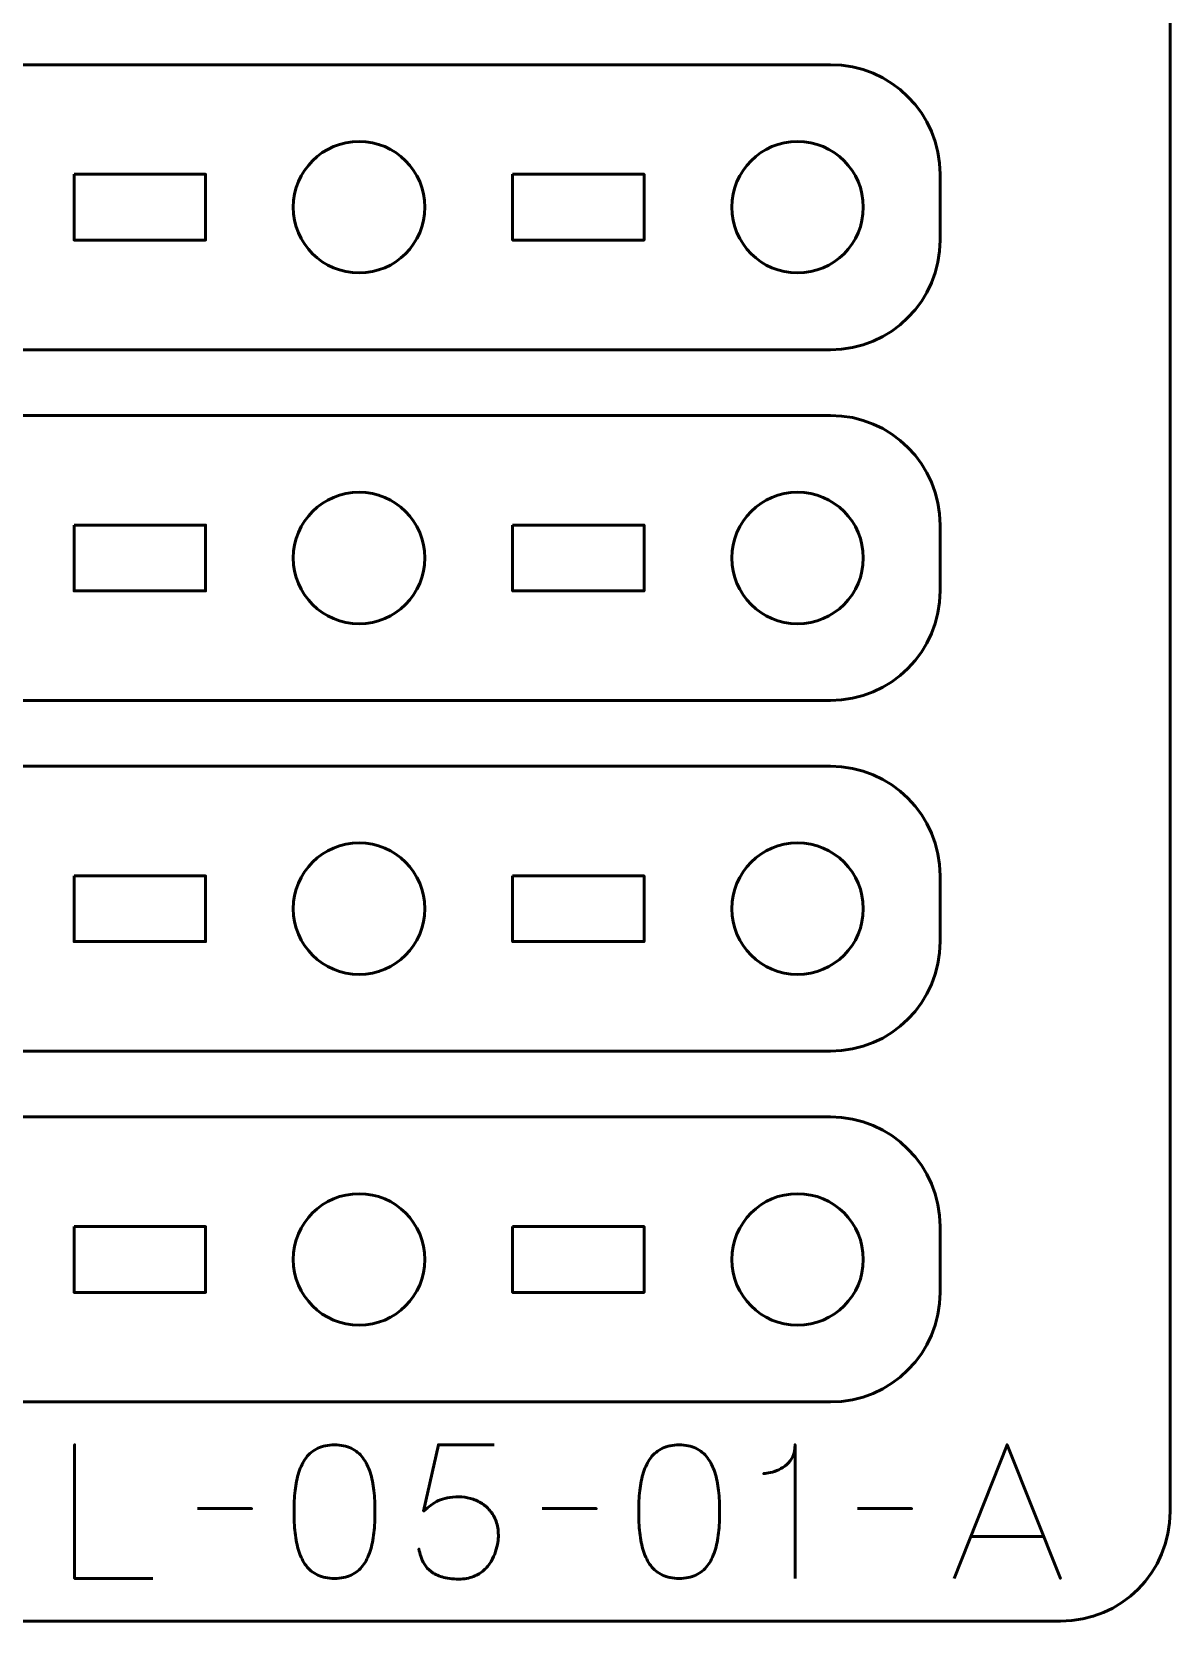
# Model space of a CAD drawing. Header units: centimetres. Extents: x -21 to 0, y -29.7 to 0.
# Drawn here: x -5.19 to 0, y -29.7 to -22.45 of the extents above; entities that cross this region are included whole.
import ezdxf

# ---------------------------------------------------------------- set-up
doc = ezdxf.new("R2010")
doc.units = ezdxf.units.CM
doc.header["$MEASUREMENT"] = 0
doc.layers.add('Layer 1', color=7, linetype='Continuous')

msp = doc.modelspace()

# ---------------------------------------------------------------- linework, layer by layer
at = {"layer": 'Layer 1', "color": 22, "lineweight": 53}
msp.add_open_spline([(-21.00003, -29.19996), (-21.00003, -29.19996), (-21.00003, -0.49992), (-21.00003, -0.49992), (-21.00003, -0.49992), (-21.00003, -0.22295), (-20.77694, 0.00004), (-20.49994, 0.00004), (-20.49994, 0.00004), (-20.49994, 0.00004), (-0.50008, 0.00004), (-0.50008, 0.00004), (-0.50008, 0.00004), (-0.22294, 0.00004), (0.00002, -0.22295), (0.00002, -0.49992), (0.00002, -0.49992), (0.00002, -0.49992), (0.00002, -29.19996), (0.00002, -29.19996), (0.00002, -29.19996), (0.00002, -29.47696), (-0.22294, -29.70005), (-0.50008, -29.70005), (-0.50008, -29.70005), (-0.50008, -29.70005), (-20.49994, -29.70005), (-20.49994, -29.70005), (-20.49994, -29.70005), (-20.77694, -29.70005), (-21.00003, -29.47696), (-21.00003, -29.19996)], degree=3, knots=[0, 0, 0, 0, 0.125, 0.125, 0.125, 0.125, 0.25, 0.25, 0.25, 0.25, 0.375, 0.375, 0.375, 0.375, 0.5, 0.5, 0.5, 0.5, 0.625, 0.625, 0.625, 0.625, 0.75, 0.75, 0.75, 0.75, 0.875, 0.875, 0.875, 0.875, 1, 1, 1, 1], dxfattribs=at)
at = {"layer": 'Layer 1', "color": 2, "lineweight": 53}
for points in [[(-9.84995, -22.59999), (-9.84995, -22.59999), (-1.55005, -22.59999), (-1.55005, -22.59999), (-1.55005, -22.59999), (-1.27305, -22.59999), (-1.04995, -22.82308), (-1.04995, -23.10008), (-1.04995, -23.10008), (-1.04995, -23.10008), (-1.04995, -23.40009), (-1.04995, -23.40009), (-1.04995, -23.40009), (-1.04995, -23.67705), (-1.27305, -23.90001), (-1.55005, -23.90001), (-1.55005, -23.90001), (-1.55005, -23.90001), (-9.84995, -23.90001), (-9.84995, -23.90001), (-9.84995, -23.90001), (-10.12695, -23.90001), (-10.35005, -23.67705), (-10.35005, -23.40009), (-10.35005, -23.40009), (-10.35005, -23.40009), (-10.35005, -23.10008), (-10.35005, -23.10008), (-10.35005, -23.10008), (-10.35005, -22.82308), (-10.12695, -22.59999), (-9.84995, -22.59999)], [(-9.84995, -24.19999), (-9.84995, -24.19999), (-1.55005, -24.19999), (-1.55005, -24.19999), (-1.55005, -24.19999), (-1.27305, -24.19999), (-1.04995, -24.42308), (-1.04995, -24.70008), (-1.04995, -24.70008), (-1.04995, -24.70008), (-1.04995, -25.00009), (-1.04995, -25.00009), (-1.04995, -25.00009), (-1.04995, -25.27705), (-1.27305, -25.50001), (-1.55005, -25.50001), (-1.55005, -25.50001), (-1.55005, -25.50001), (-9.84995, -25.50001), (-9.84995, -25.50001), (-9.84995, -25.50001), (-10.12695, -25.50001), (-10.35005, -25.27705), (-10.35005, -25.00009), (-10.35005, -25.00009), (-10.35005, -25.00009), (-10.35005, -24.70008), (-10.35005, -24.70008), (-10.35005, -24.70008), (-10.35005, -24.42308), (-10.12695, -24.19999), (-9.84995, -24.19999)], [(-9.84995, -25.79999), (-9.84995, -25.79999), (-1.55005, -25.79999), (-1.55005, -25.79999), (-1.55005, -25.79999), (-1.27305, -25.79999), (-1.04995, -26.02308), (-1.04995, -26.30008), (-1.04995, -26.30008), (-1.04995, -26.30008), (-1.04995, -26.60009), (-1.04995, -26.60009), (-1.04995, -26.60009), (-1.04995, -26.87705), (-1.27305, -27.10001), (-1.55005, -27.10001), (-1.55005, -27.10001), (-1.55005, -27.10001), (-9.84995, -27.10001), (-9.84995, -27.10001), (-9.84995, -27.10001), (-10.12695, -27.10001), (-10.35005, -26.87705), (-10.35005, -26.60009), (-10.35005, -26.60009), (-10.35005, -26.60009), (-10.35005, -26.30008), (-10.35005, -26.30008), (-10.35005, -26.30008), (-10.35005, -26.02308), (-10.12695, -25.79999), (-9.84995, -25.79999)], [(-9.84995, -27.39999), (-9.84995, -27.39999), (-1.55005, -27.39999), (-1.55005, -27.39999), (-1.55005, -27.39999), (-1.27305, -27.39999), (-1.04995, -27.62308), (-1.04995, -27.90008), (-1.04995, -27.90008), (-1.04995, -27.90008), (-1.04995, -28.20009), (-1.04995, -28.20009), (-1.04995, -28.20009), (-1.04995, -28.47705), (-1.27305, -28.70001), (-1.55005, -28.70001), (-1.55005, -28.70001), (-1.55005, -28.70001), (-9.84995, -28.70001), (-9.84995, -28.70001), (-9.84995, -28.70001), (-10.12695, -28.70001), (-10.35005, -28.47705), (-10.35005, -28.20009), (-10.35005, -28.20009), (-10.35005, -28.20009), (-10.35005, -27.90008), (-10.35005, -27.90008), (-10.35005, -27.90008), (-10.35005, -27.62308), (-10.12695, -27.39999), (-9.84995, -27.39999)]]:
    msp.add_open_spline(points, degree=3, knots=[0, 0, 0, 0, 0.125, 0.125, 0.125, 0.125, 0.25, 0.25, 0.25, 0.25, 0.375, 0.375, 0.375, 0.375, 0.5, 0.5, 0.5, 0.5, 0.625, 0.625, 0.625, 0.625, 0.75, 0.75, 0.75, 0.75, 0.875, 0.875, 0.875, 0.875, 1, 1, 1, 1], dxfattribs=at)
at = {"layer": 'Layer 1', "lineweight": 53}
for points in [[(-3.40005, -23.25001), (-3.40005, -23.41579), (-3.53429, -23.55002), (-3.70006, -23.55002), (-3.70006, -23.55002), (-3.86572, -23.55002), (-4.00006, -23.41579), (-4.00006, -23.25001), (-4.00006, -23.25001), (-4.00006, -23.08435), (-3.86572, -22.95001), (-3.70006, -22.95001), (-3.70006, -22.95001), (-3.53429, -22.95001), (-3.40005, -23.08435), (-3.40005, -23.25001)], [(-1.39998, -23.25001), (-1.39998, -23.41579), (-1.53435, -23.55002), (-1.69998, -23.55002), (-1.69998, -23.55002), (-1.86575, -23.55002), (-1.99998, -23.41579), (-1.99998, -23.25001), (-1.99998, -23.25001), (-1.99998, -23.08435), (-1.86575, -22.95001), (-1.69998, -22.95001), (-1.69998, -22.95001), (-1.53435, -22.95001), (-1.39998, -23.08435), (-1.39998, -23.25001)], [(-4.99997, -23.10008), (-4.99997, -23.10008), (-4.39997, -23.10008), (-4.39997, -23.10008), (-4.39997, -23.10008), (-4.39997, -23.10008), (-4.39997, -23.40009), (-4.39997, -23.40009), (-4.39997, -23.40009), (-4.39997, -23.40009), (-4.99997, -23.40009), (-4.99997, -23.40009), (-4.99997, -23.40009), (-4.99997, -23.40009), (-4.99997, -23.10008), (-4.99997, -23.10008)], [(-3, -23.10008), (-3, -23.10008), (-2.4, -23.10008), (-2.4, -23.10008), (-2.4, -23.10008), (-2.4, -23.10008), (-2.4, -23.40009), (-2.4, -23.40009), (-2.4, -23.40009), (-2.4, -23.40009), (-3, -23.40009), (-3, -23.40009), (-3, -23.40009), (-3, -23.40009), (-3, -23.10008), (-3, -23.10008)], [(-3.40005, -24.85001), (-3.40005, -25.01579), (-3.53429, -25.15002), (-3.70006, -25.15002), (-3.70006, -25.15002), (-3.86572, -25.15002), (-4.00006, -25.01579), (-4.00006, -24.85001), (-4.00006, -24.85001), (-4.00006, -24.68435), (-3.86572, -24.55001), (-3.70006, -24.55001), (-3.70006, -24.55001), (-3.53429, -24.55001), (-3.40005, -24.68435), (-3.40005, -24.85001)], [(-1.39998, -24.85001), (-1.39998, -25.01579), (-1.53435, -25.15002), (-1.69998, -25.15002), (-1.69998, -25.15002), (-1.86575, -25.15002), (-1.99998, -25.01579), (-1.99998, -24.85001), (-1.99998, -24.85001), (-1.99998, -24.68435), (-1.86575, -24.55001), (-1.69998, -24.55001), (-1.69998, -24.55001), (-1.53435, -24.55001), (-1.39998, -24.68435), (-1.39998, -24.85001)], [(-4.99997, -24.70008), (-4.99997, -24.70008), (-4.39997, -24.70008), (-4.39997, -24.70008), (-4.39997, -24.70008), (-4.39997, -24.70008), (-4.39997, -25.00009), (-4.39997, -25.00009), (-4.39997, -25.00009), (-4.39997, -25.00009), (-4.99997, -25.00009), (-4.99997, -25.00009), (-4.99997, -25.00009), (-4.99997, -25.00009), (-4.99997, -24.70008), (-4.99997, -24.70008)], [(-3, -24.70008), (-3, -24.70008), (-2.4, -24.70008), (-2.4, -24.70008), (-2.4, -24.70008), (-2.4, -24.70008), (-2.4, -25.00009), (-2.4, -25.00009), (-2.4, -25.00009), (-2.4, -25.00009), (-3, -25.00009), (-3, -25.00009), (-3, -25.00009), (-3, -25.00009), (-3, -24.70008), (-3, -24.70008)], [(-3.40005, -26.45001), (-3.40005, -26.61579), (-3.53429, -26.75002), (-3.70006, -26.75002), (-3.70006, -26.75002), (-3.86572, -26.75002), (-4.00006, -26.61579), (-4.00006, -26.45001), (-4.00006, -26.45001), (-4.00006, -26.28435), (-3.86572, -26.15001), (-3.70006, -26.15001), (-3.70006, -26.15001), (-3.53429, -26.15001), (-3.40005, -26.28435), (-3.40005, -26.45001)], [(-1.39998, -26.45001), (-1.39998, -26.61579), (-1.53435, -26.75002), (-1.69998, -26.75002), (-1.69998, -26.75002), (-1.86575, -26.75002), (-1.99998, -26.61579), (-1.99998, -26.45001), (-1.99998, -26.45001), (-1.99998, -26.28435), (-1.86575, -26.15001), (-1.69998, -26.15001), (-1.69998, -26.15001), (-1.53435, -26.15001), (-1.39998, -26.28435), (-1.39998, -26.45001)], [(-4.99997, -26.30008), (-4.99997, -26.30008), (-4.39997, -26.30008), (-4.39997, -26.30008), (-4.39997, -26.30008), (-4.39997, -26.30008), (-4.39997, -26.60009), (-4.39997, -26.60009), (-4.39997, -26.60009), (-4.39997, -26.60009), (-4.99997, -26.60009), (-4.99997, -26.60009), (-4.99997, -26.60009), (-4.99997, -26.60009), (-4.99997, -26.30008), (-4.99997, -26.30008)], [(-3, -26.30008), (-3, -26.30008), (-2.4, -26.30008), (-2.4, -26.30008), (-2.4, -26.30008), (-2.4, -26.30008), (-2.4, -26.60009), (-2.4, -26.60009), (-2.4, -26.60009), (-2.4, -26.60009), (-3, -26.60009), (-3, -26.60009), (-3, -26.60009), (-3, -26.60009), (-3, -26.30008), (-3, -26.30008)], [(-3.40005, -28.05001), (-3.40005, -28.21579), (-3.53429, -28.35002), (-3.70006, -28.35002), (-3.70006, -28.35002), (-3.86572, -28.35002), (-4.00006, -28.21579), (-4.00006, -28.05001), (-4.00006, -28.05001), (-4.00006, -27.88435), (-3.86572, -27.75001), (-3.70006, -27.75001), (-3.70006, -27.75001), (-3.53429, -27.75001), (-3.40005, -27.88435), (-3.40005, -28.05001)], [(-1.39998, -28.05001), (-1.39998, -28.21579), (-1.53435, -28.35002), (-1.69998, -28.35002), (-1.69998, -28.35002), (-1.86575, -28.35002), (-1.99998, -28.21579), (-1.99998, -28.05001), (-1.99998, -28.05001), (-1.99998, -27.88435), (-1.86575, -27.75001), (-1.69998, -27.75001), (-1.69998, -27.75001), (-1.53435, -27.75001), (-1.39998, -27.88435), (-1.39998, -28.05001)], [(-4.99997, -27.90008), (-4.99997, -27.90008), (-4.39997, -27.90008), (-4.39997, -27.90008), (-4.39997, -27.90008), (-4.39997, -27.90008), (-4.39997, -28.20009), (-4.39997, -28.20009), (-4.39997, -28.20009), (-4.39997, -28.20009), (-4.99997, -28.20009), (-4.99997, -28.20009), (-4.99997, -28.20009), (-4.99997, -28.20009), (-4.99997, -27.90008), (-4.99997, -27.90008)], [(-3, -27.90008), (-3, -27.90008), (-2.4, -27.90008), (-2.4, -27.90008), (-2.4, -27.90008), (-2.4, -27.90008), (-2.4, -28.20009), (-2.4, -28.20009), (-2.4, -28.20009), (-2.4, -28.20009), (-3, -28.20009), (-3, -28.20009), (-3, -28.20009), (-3, -28.20009), (-3, -27.90008), (-3, -27.90008)]]:
    msp.add_open_spline(points, degree=3, knots=[0, 0, 0, 0, 0.25, 0.25, 0.25, 0.25, 0.5, 0.5, 0.5, 0.5, 0.75, 0.75, 0.75, 0.75, 1, 1, 1, 1], dxfattribs=at)
at = {"layer": 'Layer 1', "color": 30, "lineweight": 53}
for points, knots in [([(-4.64122, -29.50522), (-4.64122, -29.50522), (-4.99767, -29.50522), (-4.99767, -29.50522), (-4.99767, -29.50522), (-4.99767, -29.50522), (-4.99767, -28.89477), (-4.99767, -28.89477), (-4.99767, -28.89477), (-4.99767, -28.89477), (-4.99767, -29.50522), (-4.99767, -29.50522), (-4.99767, -29.50522), (-4.99767, -29.50522), (-4.64122, -29.50522), (-4.64122, -29.50522)], [0, 0, 0, 0, 0.25, 0.25, 0.25, 0.25, 0.5, 0.5, 0.5, 0.5, 0.75, 0.75, 0.75, 0.75, 1, 1, 1, 1]), ([(-3.81233, -29.50522), (-3.78269, -29.50508), (-3.75715, -29.49986), (-3.73584, -29.4897), (-3.73584, -29.4897), (-3.71468, -29.47954), (-3.69704, -29.465), (-3.68293, -29.44652), (-3.68293, -29.44652), (-3.66896, -29.42789), (-3.65795, -29.40588), (-3.64976, -29.38048), (-3.64976, -29.38048), (-3.64172, -29.35508), (-3.63594, -29.32728), (-3.63269, -29.2968), (-3.63269, -29.2968), (-3.6293, -29.26632), (-3.62761, -29.23429), (-3.62775, -29.20042), (-3.62775, -29.20042), (-3.62761, -29.16669), (-3.6293, -29.13466), (-3.63269, -29.10432), (-3.63269, -29.10432), (-3.63594, -29.07398), (-3.64172, -29.04604), (-3.64976, -29.02064), (-3.64976, -29.02064), (-3.65795, -28.99538), (-3.66896, -28.97337), (-3.68293, -28.9546), (-3.68293, -28.9546), (-3.69704, -28.93598), (-3.71468, -28.92144), (-3.73584, -28.91128), (-3.73584, -28.91128), (-3.75715, -28.90098), (-3.78269, -28.89576), (-3.81233, -28.89562), (-3.81233, -28.89562), (-3.84196, -28.89576), (-3.8675, -28.90098), (-3.88881, -28.91128), (-3.88881, -28.91128), (-3.90997, -28.92144), (-3.92761, -28.93598), (-3.94172, -28.9546), (-3.94172, -28.9546), (-3.9557, -28.97337), (-3.9667, -28.99538), (-3.97489, -29.02064), (-3.97489, -29.02064), (-3.98293, -29.04604), (-3.98872, -29.07398), (-3.99196, -29.10432), (-3.99196, -29.10432), (-3.99535, -29.13466), (-3.99704, -29.16669), (-3.9969, -29.20042), (-3.9969, -29.20042), (-3.99704, -29.23429), (-3.99535, -29.26632), (-3.99196, -29.2968), (-3.99196, -29.2968), (-3.98872, -29.32728), (-3.98293, -29.35508), (-3.97489, -29.38048), (-3.97489, -29.38048), (-3.9667, -29.40588), (-3.9557, -29.42789), (-3.94172, -29.44652), (-3.94172, -29.44652), (-3.92761, -29.465), (-3.90997, -29.47954), (-3.88881, -29.4897), (-3.88881, -29.4897), (-3.8675, -29.49986), (-3.84196, -29.50508), (-3.81233, -29.50522)], [0, 0, 0, 0, 0.05, 0.05, 0.05, 0.05, 0.1, 0.1, 0.1, 0.1, 0.15, 0.15, 0.15, 0.15, 0.2, 0.2, 0.2, 0.2, 0.25, 0.25, 0.25, 0.25, 0.3, 0.3, 0.3, 0.3, 0.35, 0.35, 0.35, 0.35, 0.4, 0.4, 0.4, 0.4, 0.45, 0.45, 0.45, 0.45, 0.5, 0.5, 0.5, 0.5, 0.55, 0.55, 0.55, 0.55, 0.6, 0.6, 0.6, 0.6, 0.65, 0.65, 0.65, 0.65, 0.7, 0.7, 0.7, 0.7, 0.75, 0.75, 0.75, 0.75, 0.8, 0.8, 0.8, 0.8, 0.85, 0.85, 0.85, 0.85, 0.9, 0.9, 0.9, 0.9, 0.95, 0.95, 0.95, 0.95, 1, 1, 1, 1]), ([(-3.81233, -29.50522), (-3.78269, -29.50508), (-3.75715, -29.49986), (-3.73584, -29.4897), (-3.73584, -29.4897), (-3.71468, -29.47954), (-3.69704, -29.465), (-3.68293, -29.44652), (-3.68293, -29.44652), (-3.66896, -29.42789), (-3.65795, -29.40588), (-3.64976, -29.38048), (-3.64976, -29.38048), (-3.64172, -29.35508), (-3.63594, -29.32728), (-3.63269, -29.2968), (-3.63269, -29.2968), (-3.6293, -29.26632), (-3.62761, -29.23429), (-3.62775, -29.20042), (-3.62775, -29.20042), (-3.62761, -29.16669), (-3.6293, -29.13466), (-3.63269, -29.10432), (-3.63269, -29.10432), (-3.63594, -29.07398), (-3.64172, -29.04604), (-3.64976, -29.02064), (-3.64976, -29.02064), (-3.65795, -28.99538), (-3.66896, -28.97337), (-3.68293, -28.9546), (-3.68293, -28.9546), (-3.69704, -28.93598), (-3.71468, -28.92144), (-3.73584, -28.91128), (-3.73584, -28.91128), (-3.75715, -28.90098), (-3.78269, -28.89576), (-3.81233, -28.89562), (-3.81233, -28.89562), (-3.84196, -28.89576), (-3.8675, -28.90098), (-3.88881, -28.91128), (-3.88881, -28.91128), (-3.90997, -28.92144), (-3.92761, -28.93598), (-3.94172, -28.9546), (-3.94172, -28.9546), (-3.9557, -28.97337), (-3.9667, -28.99538), (-3.97489, -29.02064), (-3.97489, -29.02064), (-3.98293, -29.04604), (-3.98872, -29.07398), (-3.99196, -29.10432), (-3.99196, -29.10432), (-3.99535, -29.13466), (-3.99704, -29.16669), (-3.9969, -29.20042), (-3.9969, -29.20042), (-3.99704, -29.23429), (-3.99535, -29.26632), (-3.99196, -29.2968), (-3.99196, -29.2968), (-3.98872, -29.32728), (-3.98293, -29.35508), (-3.97489, -29.38048), (-3.97489, -29.38048), (-3.9667, -29.40588), (-3.9557, -29.42789), (-3.94172, -29.44652), (-3.94172, -29.44652), (-3.92761, -29.465), (-3.90997, -29.47954), (-3.88881, -29.4897), (-3.88881, -29.4897), (-3.8675, -29.49986), (-3.84196, -29.50508), (-3.81233, -29.50522)], [0, 0, 0, 0, 0.05, 0.05, 0.05, 0.05, 0.1, 0.1, 0.1, 0.1, 0.15, 0.15, 0.15, 0.15, 0.2, 0.2, 0.2, 0.2, 0.25, 0.25, 0.25, 0.25, 0.3, 0.3, 0.3, 0.3, 0.35, 0.35, 0.35, 0.35, 0.4, 0.4, 0.4, 0.4, 0.45, 0.45, 0.45, 0.45, 0.5, 0.5, 0.5, 0.5, 0.55, 0.55, 0.55, 0.55, 0.6, 0.6, 0.6, 0.6, 0.65, 0.65, 0.65, 0.65, 0.7, 0.7, 0.7, 0.7, 0.75, 0.75, 0.75, 0.75, 0.8, 0.8, 0.8, 0.8, 0.85, 0.85, 0.85, 0.85, 0.9, 0.9, 0.9, 0.9, 0.95, 0.95, 0.95, 0.95, 1, 1, 1, 1]), ([(-3.08419, -28.89477), (-3.08419, -28.89477), (-3.33819, -28.89477), (-3.33819, -28.89477), (-3.33819, -28.89477), (-3.33819, -28.89477), (-3.40592, -29.19788), (-3.40592, -29.19788), (-3.40592, -29.19788), (-3.39407, -29.18772), (-3.38278, -29.17855), (-3.37191, -29.1705), (-3.37191, -29.1705), (-3.36119, -29.16246), (-3.3499, -29.15569), (-3.33791, -29.15004), (-3.33791, -29.15004), (-3.32605, -29.1444), (-3.31251, -29.14016), (-3.29727, -29.1372), (-3.29727, -29.1372), (-3.28217, -29.13424), (-3.26411, -29.13269), (-3.24336, -29.13269), (-3.24336, -29.13269), (-3.22643, -29.13269), (-3.2095, -29.13494), (-3.19256, -29.1396), (-3.19256, -29.1396), (-3.17563, -29.14412), (-3.15954, -29.15103), (-3.1443, -29.1602), (-3.1443, -29.1602), (-3.12892, -29.16952), (-3.11537, -29.18109), (-3.10352, -29.19506), (-3.10352, -29.19506), (-3.09153, -29.20903), (-3.08207, -29.2254), (-3.0753, -29.24416), (-3.0753, -29.24416), (-3.06838, -29.26293), (-3.06486, -29.28424), (-3.06471, -29.30795), (-3.06471, -29.30795), (-3.06457, -29.31669), (-3.06556, -29.3277), (-3.06754, -29.34068), (-3.06754, -29.34068), (-3.06937, -29.35367), (-3.07276, -29.36778), (-3.07756, -29.38274), (-3.07756, -29.38274), (-3.08235, -29.39769), (-3.08913, -29.41251), (-3.09774, -29.42719), (-3.09774, -29.42719), (-3.10634, -29.44186), (-3.11735, -29.45527), (-3.13061, -29.4674), (-3.13061, -29.4674), (-3.14388, -29.47954), (-3.15997, -29.48927), (-3.17873, -29.49661), (-3.17873, -29.49661), (-3.19764, -29.50381), (-3.2198, -29.50762), (-3.24506, -29.50776), (-3.24506, -29.50776), (-3.27525, -29.50762), (-3.30065, -29.50437), (-3.32126, -29.49831), (-3.32126, -29.49831), (-3.34186, -29.4921), (-3.35865, -29.48405), (-3.37163, -29.47389), (-3.37163, -29.47389), (-3.38476, -29.46373), (-3.39492, -29.45259), (-3.40225, -29.44045), (-3.40225, -29.44045), (-3.40959, -29.42831), (-3.4151, -29.41618), (-3.41876, -29.40404), (-3.41876, -29.40404), (-3.42243, -29.39191), (-3.42526, -29.38076), (-3.42709, -29.3706), (-3.42709, -29.3706), (-3.42526, -29.38076), (-3.42243, -29.39191), (-3.41876, -29.40404), (-3.41876, -29.40404), (-3.4151, -29.41618), (-3.40959, -29.42831), (-3.40225, -29.44045), (-3.40225, -29.44045), (-3.39492, -29.45259), (-3.38476, -29.46373), (-3.37163, -29.47389), (-3.37163, -29.47389), (-3.35865, -29.48405), (-3.34186, -29.4921), (-3.32126, -29.49831), (-3.32126, -29.49831), (-3.30065, -29.50437), (-3.27525, -29.50762), (-3.24506, -29.50776), (-3.24506, -29.50776), (-3.2198, -29.50762), (-3.19764, -29.50381), (-3.17873, -29.49661), (-3.17873, -29.49661), (-3.15997, -29.48927), (-3.14388, -29.47954), (-3.13061, -29.4674), (-3.13061, -29.4674), (-3.11735, -29.45527), (-3.10634, -29.44186), (-3.09774, -29.42719), (-3.09774, -29.42719), (-3.08913, -29.41251), (-3.08235, -29.39769), (-3.07756, -29.38274), (-3.07756, -29.38274), (-3.07276, -29.36778), (-3.06937, -29.35367), (-3.06754, -29.34068), (-3.06754, -29.34068), (-3.06556, -29.3277), (-3.06457, -29.31669), (-3.06471, -29.30795), (-3.06471, -29.30795), (-3.06486, -29.28424), (-3.06838, -29.26293), (-3.0753, -29.24416), (-3.0753, -29.24416), (-3.08207, -29.2254), (-3.09153, -29.20903), (-3.10352, -29.19506), (-3.10352, -29.19506), (-3.11537, -29.18109), (-3.12892, -29.16952), (-3.1443, -29.1602), (-3.1443, -29.1602), (-3.15954, -29.15103), (-3.17563, -29.14412), (-3.19256, -29.1396), (-3.19256, -29.1396), (-3.2095, -29.13494), (-3.22643, -29.13269), (-3.24336, -29.13269), (-3.24336, -29.13269), (-3.26411, -29.13269), (-3.28217, -29.13424), (-3.29727, -29.1372), (-3.29727, -29.1372), (-3.31251, -29.14016), (-3.32605, -29.1444), (-3.33791, -29.15004), (-3.33791, -29.15004), (-3.3499, -29.15569), (-3.36119, -29.16246), (-3.37191, -29.1705), (-3.37191, -29.1705), (-3.38278, -29.17855), (-3.39407, -29.18772), (-3.40592, -29.19788), (-3.40592, -29.19788), (-3.40592, -29.19788), (-3.33819, -28.89477), (-3.33819, -28.89477), (-3.33819, -28.89477), (-3.33819, -28.89477), (-3.08419, -28.89477), (-3.08419, -28.89477)], [0, 0, 0, 0, 0.0227273, 0.0227273, 0.0227273, 0.0227273, 0.0454545, 0.0454545, 0.0454545, 0.0454545, 0.0681818, 0.0681818, 0.0681818, 0.0681818, 0.0909091, 0.0909091, 0.0909091, 0.0909091, 0.1136364, 0.1136364, 0.1136364, 0.1136364, 0.1363636, 0.1363636, 0.1363636, 0.1363636, 0.1590909, 0.1590909, 0.1590909, 0.1590909, 0.1818182, 0.1818182, 0.1818182, 0.1818182, 0.2045455, 0.2045455, 0.2045455, 0.2045455, 0.2272727, 0.2272727, 0.2272727, 0.2272727, 0.25, 0.25, 0.25, 0.25, 0.2727273, 0.2727273, 0.2727273, 0.2727273, 0.2954545, 0.2954545, 0.2954545, 0.2954545, 0.3181818, 0.3181818, 0.3181818, 0.3181818, 0.3409091, 0.3409091, 0.3409091, 0.3409091, 0.3636364, 0.3636364, 0.3636364, 0.3636364, 0.3863636, 0.3863636, 0.3863636, 0.3863636, 0.4090909, 0.4090909, 0.4090909, 0.4090909, 0.4318182, 0.4318182, 0.4318182, 0.4318182, 0.4545455, 0.4545455, 0.4545455, 0.4545455, 0.4772727, 0.4772727, 0.4772727, 0.4772727, 0.5, 0.5, 0.5, 0.5, 0.5227273, 0.5227273, 0.5227273, 0.5227273, 0.5454545, 0.5454545, 0.5454545, 0.5454545, 0.5681818, 0.5681818, 0.5681818, 0.5681818, 0.5909091, 0.5909091, 0.5909091, 0.5909091, 0.6136364, 0.6136364, 0.6136364, 0.6136364, 0.6363636, 0.6363636, 0.6363636, 0.6363636, 0.6590909, 0.6590909, 0.6590909, 0.6590909, 0.6818182, 0.6818182, 0.6818182, 0.6818182, 0.7045455, 0.7045455, 0.7045455, 0.7045455, 0.7272727, 0.7272727, 0.7272727, 0.7272727, 0.75, 0.75, 0.75, 0.75, 0.7727273, 0.7727273, 0.7727273, 0.7727273, 0.7954545, 0.7954545, 0.7954545, 0.7954545, 0.8181818, 0.8181818, 0.8181818, 0.8181818, 0.8409091, 0.8409091, 0.8409091, 0.8409091, 0.8636364, 0.8636364, 0.8636364, 0.8636364, 0.8863636, 0.8863636, 0.8863636, 0.8863636, 0.9090909, 0.9090909, 0.9090909, 0.9090909, 0.9318182, 0.9318182, 0.9318182, 0.9318182, 0.9545455, 0.9545455, 0.9545455, 0.9545455, 0.9772727, 0.9772727, 0.9772727, 0.9772727, 1, 1, 1, 1]), ([(-2.24006, -29.50522), (-2.21042, -29.50508), (-2.18488, -29.49986), (-2.16357, -29.4897), (-2.16357, -29.4897), (-2.14241, -29.47954), (-2.12477, -29.465), (-2.11066, -29.44652), (-2.11066, -29.44652), (-2.09669, -29.42789), (-2.08568, -29.40588), (-2.07749, -29.38048), (-2.07749, -29.38048), (-2.06945, -29.35508), (-2.06367, -29.32728), (-2.06042, -29.2968), (-2.06042, -29.2968), (-2.05703, -29.26632), (-2.05534, -29.23429), (-2.05548, -29.20042), (-2.05548, -29.20042), (-2.05534, -29.16669), (-2.05703, -29.13466), (-2.06042, -29.10432), (-2.06042, -29.10432), (-2.06367, -29.07398), (-2.06945, -29.04604), (-2.07749, -29.02064), (-2.07749, -29.02064), (-2.08568, -28.99538), (-2.09669, -28.97337), (-2.11066, -28.9546), (-2.11066, -28.9546), (-2.12477, -28.93598), (-2.14241, -28.92144), (-2.16357, -28.91128), (-2.16357, -28.91128), (-2.18488, -28.90098), (-2.21042, -28.89576), (-2.24006, -28.89562), (-2.24006, -28.89562), (-2.26969, -28.89576), (-2.29523, -28.90098), (-2.31654, -28.91128), (-2.31654, -28.91128), (-2.3377, -28.92144), (-2.35534, -28.93598), (-2.36945, -28.9546), (-2.36945, -28.9546), (-2.38343, -28.97337), (-2.39443, -28.99538), (-2.40262, -29.02064), (-2.40262, -29.02064), (-2.41066, -29.04604), (-2.41645, -29.07398), (-2.41969, -29.10432), (-2.41969, -29.10432), (-2.42308, -29.13466), (-2.42477, -29.16669), (-2.42463, -29.20042), (-2.42463, -29.20042), (-2.42477, -29.23429), (-2.42308, -29.26632), (-2.41969, -29.2968), (-2.41969, -29.2968), (-2.41645, -29.32728), (-2.41066, -29.35508), (-2.40262, -29.38048), (-2.40262, -29.38048), (-2.39443, -29.40588), (-2.38343, -29.42789), (-2.36945, -29.44652), (-2.36945, -29.44652), (-2.35534, -29.465), (-2.3377, -29.47954), (-2.31654, -29.4897), (-2.31654, -29.4897), (-2.29523, -29.49986), (-2.26969, -29.50508), (-2.24006, -29.50522)], [0, 0, 0, 0, 0.05, 0.05, 0.05, 0.05, 0.1, 0.1, 0.1, 0.1, 0.15, 0.15, 0.15, 0.15, 0.2, 0.2, 0.2, 0.2, 0.25, 0.25, 0.25, 0.25, 0.3, 0.3, 0.3, 0.3, 0.35, 0.35, 0.35, 0.35, 0.4, 0.4, 0.4, 0.4, 0.45, 0.45, 0.45, 0.45, 0.5, 0.5, 0.5, 0.5, 0.55, 0.55, 0.55, 0.55, 0.6, 0.6, 0.6, 0.6, 0.65, 0.65, 0.65, 0.65, 0.7, 0.7, 0.7, 0.7, 0.75, 0.75, 0.75, 0.75, 0.8, 0.8, 0.8, 0.8, 0.85, 0.85, 0.85, 0.85, 0.9, 0.9, 0.9, 0.9, 0.95, 0.95, 0.95, 0.95, 1, 1, 1, 1]), ([(-2.24006, -29.50522), (-2.21042, -29.50508), (-2.18488, -29.49986), (-2.16357, -29.4897), (-2.16357, -29.4897), (-2.14241, -29.47954), (-2.12477, -29.465), (-2.11066, -29.44652), (-2.11066, -29.44652), (-2.09669, -29.42789), (-2.08568, -29.40588), (-2.07749, -29.38048), (-2.07749, -29.38048), (-2.06945, -29.35508), (-2.06367, -29.32728), (-2.06042, -29.2968), (-2.06042, -29.2968), (-2.05703, -29.26632), (-2.05534, -29.23429), (-2.05548, -29.20042), (-2.05548, -29.20042), (-2.05534, -29.16669), (-2.05703, -29.13466), (-2.06042, -29.10432), (-2.06042, -29.10432), (-2.06367, -29.07398), (-2.06945, -29.04604), (-2.07749, -29.02064), (-2.07749, -29.02064), (-2.08568, -28.99538), (-2.09669, -28.97337), (-2.11066, -28.9546), (-2.11066, -28.9546), (-2.12477, -28.93598), (-2.14241, -28.92144), (-2.16357, -28.91128), (-2.16357, -28.91128), (-2.18488, -28.90098), (-2.21042, -28.89576), (-2.24006, -28.89562), (-2.24006, -28.89562), (-2.26969, -28.89576), (-2.29523, -28.90098), (-2.31654, -28.91128), (-2.31654, -28.91128), (-2.3377, -28.92144), (-2.35534, -28.93598), (-2.36945, -28.9546), (-2.36945, -28.9546), (-2.38343, -28.97337), (-2.39443, -28.99538), (-2.40262, -29.02064), (-2.40262, -29.02064), (-2.41066, -29.04604), (-2.41645, -29.07398), (-2.41969, -29.10432), (-2.41969, -29.10432), (-2.42308, -29.13466), (-2.42477, -29.16669), (-2.42463, -29.20042), (-2.42463, -29.20042), (-2.42477, -29.23429), (-2.42308, -29.26632), (-2.41969, -29.2968), (-2.41969, -29.2968), (-2.41645, -29.32728), (-2.41066, -29.35508), (-2.40262, -29.38048), (-2.40262, -29.38048), (-2.39443, -29.40588), (-2.38343, -29.42789), (-2.36945, -29.44652), (-2.36945, -29.44652), (-2.35534, -29.465), (-2.3377, -29.47954), (-2.31654, -29.4897), (-2.31654, -29.4897), (-2.29523, -29.49986), (-2.26969, -29.50508), (-2.24006, -29.50522)], [0, 0, 0, 0, 0.05, 0.05, 0.05, 0.05, 0.1, 0.1, 0.1, 0.1, 0.15, 0.15, 0.15, 0.15, 0.2, 0.2, 0.2, 0.2, 0.25, 0.25, 0.25, 0.25, 0.3, 0.3, 0.3, 0.3, 0.35, 0.35, 0.35, 0.35, 0.4, 0.4, 0.4, 0.4, 0.45, 0.45, 0.45, 0.45, 0.5, 0.5, 0.5, 0.5, 0.55, 0.55, 0.55, 0.55, 0.6, 0.6, 0.6, 0.6, 0.65, 0.65, 0.65, 0.65, 0.7, 0.7, 0.7, 0.7, 0.75, 0.75, 0.75, 0.75, 0.8, 0.8, 0.8, 0.8, 0.85, 0.85, 0.85, 0.85, 0.9, 0.9, 0.9, 0.9, 0.95, 0.95, 0.95, 0.95, 1, 1, 1, 1]), ([(-1.71089, -29.50522), (-1.71089, -29.50522), (-1.71089, -28.89477), (-1.71089, -28.89477), (-1.71089, -28.89477), (-1.71103, -28.91551), (-1.7147, -28.93329), (-1.72175, -28.94811), (-1.72175, -28.94811), (-1.72867, -28.96307), (-1.73784, -28.97535), (-1.74913, -28.98522), (-1.74913, -28.98522), (-1.76042, -28.9951), (-1.77255, -29.003), (-1.78553, -29.00893), (-1.78553, -29.00893), (-1.79852, -29.01472), (-1.81108, -29.01909), (-1.82321, -29.02177), (-1.82321, -29.02177), (-1.83549, -29.02459), (-1.84593, -29.02629), (-1.85482, -29.02685), (-1.85482, -29.02685), (-1.84593, -29.02629), (-1.83549, -29.02459), (-1.82321, -29.02177), (-1.82321, -29.02177), (-1.81108, -29.01909), (-1.79852, -29.01472), (-1.78553, -29.00893), (-1.78553, -29.00893), (-1.77255, -29.003), (-1.76042, -28.9951), (-1.74913, -28.98522), (-1.74913, -28.98522), (-1.73784, -28.97535), (-1.72867, -28.96307), (-1.72175, -28.94811), (-1.72175, -28.94811), (-1.7147, -28.93329), (-1.71103, -28.91551), (-1.71089, -28.89477), (-1.71089, -28.89477), (-1.71089, -28.89477), (-1.71089, -29.50522), (-1.71089, -29.50522)], [0, 0, 0, 0, 0.0833333, 0.0833333, 0.0833333, 0.0833333, 0.1666667, 0.1666667, 0.1666667, 0.1666667, 0.25, 0.25, 0.25, 0.25, 0.3333333, 0.3333333, 0.3333333, 0.3333333, 0.4166667, 0.4166667, 0.4166667, 0.4166667, 0.5, 0.5, 0.5, 0.5, 0.5833333, 0.5833333, 0.5833333, 0.5833333, 0.6666667, 0.6666667, 0.6666667, 0.6666667, 0.75, 0.75, 0.75, 0.75, 0.8333333, 0.8333333, 0.8333333, 0.8333333, 0.9166667, 0.9166667, 0.9166667, 0.9166667, 1, 1, 1, 1]), ([(-0.98613, -29.50522), (-0.98613, -29.50522), (-0.74398, -28.89477), (-0.74398, -28.89477), (-0.74398, -28.89477), (-0.74398, -28.89477), (-0.50099, -29.50522), (-0.50099, -29.50522), (-0.50099, -29.50522), (-0.50099, -29.50522), (-0.74398, -28.89477), (-0.74398, -28.89477), (-0.74398, -28.89477), (-0.74398, -28.89477), (-0.98613, -29.50522), (-0.98613, -29.50522)], [0, 0, 0, 0, 0.25, 0.25, 0.25, 0.25, 0.5, 0.5, 0.5, 0.5, 0.75, 0.75, 0.75, 0.75, 1, 1, 1, 1]), ([(-4.43717, -29.18603), (-4.43717, -29.18603), (-4.19079, -29.18603), (-4.19079, -29.18603), (-4.19079, -29.18603), (-4.19079, -29.18603), (-4.43717, -29.18603), (-4.43717, -29.18603)], [0, 0, 0, 0, 0.5, 0.5, 0.5, 0.5, 1, 1, 1, 1]), ([(-2.8649, -29.18603), (-2.8649, -29.18603), (-2.61852, -29.18603), (-2.61852, -29.18603), (-2.61852, -29.18603), (-2.61852, -29.18603), (-2.8649, -29.18603), (-2.8649, -29.18603)], [0, 0, 0, 0, 0.5, 0.5, 0.5, 0.5, 1, 1, 1, 1]), ([(-1.4264, -29.18603), (-1.4264, -29.18603), (-1.18002, -29.18603), (-1.18002, -29.18603), (-1.18002, -29.18603), (-1.18002, -29.18603), (-1.4264, -29.18603), (-1.4264, -29.18603)], [0, 0, 0, 0, 0.5, 0.5, 0.5, 0.5, 1, 1, 1, 1]), ([(-0.90993, -29.31303), (-0.90993, -29.31303), (-0.57803, -29.31303), (-0.57803, -29.31303), (-0.57803, -29.31303), (-0.57803, -29.31303), (-0.90993, -29.31303), (-0.90993, -29.31303)], [0, 0, 0, 0, 0.5, 0.5, 0.5, 0.5, 1, 1, 1, 1])]:
    msp.add_open_spline(points, degree=3, knots=knots, dxfattribs=at)

doc.saveas('drawing.dxf')
